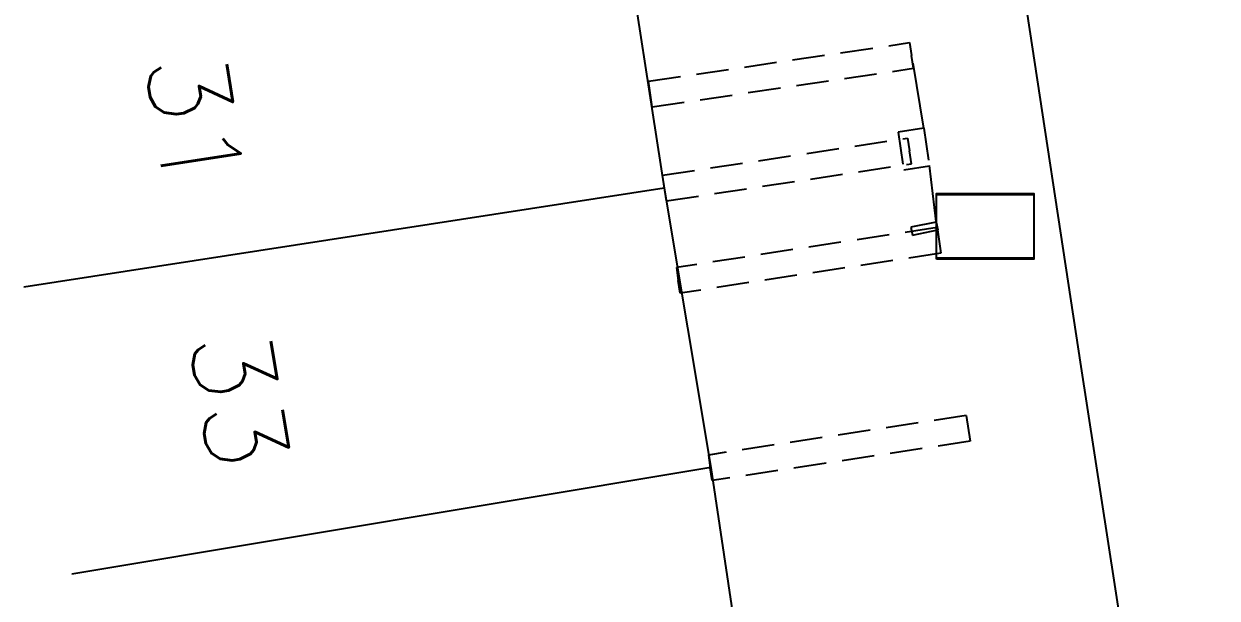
# Model space of a CAD drawing. Header units: millimetres. Extents: x 134000 to 135001, y 143000 to 144000.
# Drawn here: x 134052.07 to 134070.49, y 143955.09 to 143963.95 of the extents above; entities that cross this region are included whole.
import ezdxf
from ezdxf.enums import TextEntityAlignment as Align

# ---------------------------------------------------------------- set-up
doc = ezdxf.new("R2010")
doc.units = ezdxf.units.MM
doc.linetypes.add('DASHED', pattern=[0.75, 0.5, -0.25])
doc.layers.get('0').update_dxf_attribs({"linetype": 'CONTINUOUS'})
for name, color, linetype in [('W0008', 7, 'CONTINUOUS'), ('w0100', 7, 'CONTINUOUS'), ('W0105', 7, 'CONTINUOUS'), ('W0112', 1, 'DASHED'), ('W0991', 7, 'CONTINUOUS'), ('W1102', 7, 'CONTINUOUS'), ('W1471', 7, 'CONTINUOUS')]:
    doc.layers.add(name, color=color, linetype=linetype)
doc.styles.get("Standard").update_dxf_attribs({"font": 'romans.shx', "width": 0.85})

# ---------------------------------------------------------------- blocks, each defined once
blk = doc.blocks.new('T1471')
at = {"color": 0, "linetype": 'Continuous', "flags": 128}
blk.add_lwpolyline([(-0.75, -0.5), (-0.75, 0.5), (0.75, 0.5), (0.75, -0.5), (-0.75, -0.5)], dxfattribs=at)

msp = doc.modelspace()

# ---------------------------------------------------------------- linework, layer by layer
at = {"layer": 'W0008'}
msp.add_lwpolyline([(134066.309, 143986.032), (134065.811, 143984.092), (134065.339, 143981.621), (134065.289, 143979.862), (134065.527, 143977.721), (134065.944, 143975.005), (134066.562, 143970.622), (134068.379, 143958.663), (134069.841, 143949.203), (134070.819, 143943.149), (134071.821, 143937.654), (134072.023, 143936.573)], dxfattribs=at)
at = {"layer": 'w0100'}
msp.add_lwpolyline([(134054.983, 143973.805), (134059.925, 143974.564), (134061.294, 143965.637), (134061.948, 143961.417), (134062.669, 143957.104), (134063.34, 143952.627), (134064.031, 143948.435), (134067.852, 143949.103), (134068.575, 143944.83), (134069.313, 143940.46), (134070.035, 143936.312)], dxfattribs=at)
at = {"layer": 'W0105'}
for p, q in [((134065.786, 143963.343), (134065.955, 143962.342)), ((134066.04, 143961.767), (134066.141, 143960.899))]:
    msp.add_line(p, q, dxfattribs=at)
at = {"layer": 'W0112'}
for points in [[(134061.765, 143962.671), (134061.706, 143963.066), (134065.738, 143963.661), (134065.767, 143963.463), (134065.767, 143963.463), (134065.767, 143963.463), (134065.767, 143963.463), (134065.767, 143963.463), (134065.767, 143963.463), (134065.767, 143963.463), (134065.767, 143963.463), (134065.767, 143963.463), (134065.767, 143963.463), (134065.767, 143963.463), (134065.767, 143963.463), (134065.767, 143963.463), (134065.767, 143963.463), (134065.767, 143963.463), (134065.767, 143963.463), (134065.767, 143963.463), (134065.767, 143963.463), (134065.767, 143963.463), (134065.767, 143963.463), (134065.767, 143963.463), (134065.767, 143963.463), (134065.767, 143963.463), (134065.767, 143963.463), (134065.767, 143963.463), (134065.767, 143963.463), (134065.767, 143963.463), (134065.767, 143963.463), (134065.767, 143963.463), (134065.767, 143963.463), (134065.767, 143963.463), (134065.767, 143963.463), (134065.767, 143963.463), (134065.767, 143963.463), (134065.767, 143963.463), (134065.767, 143963.463), (134065.767, 143963.463), (134065.767, 143963.463), (134065.767, 143963.463), (134065.767, 143963.463), (134065.767, 143963.463), (134065.767, 143963.463), (134065.767, 143963.463), (134065.767, 143963.463), (134065.767, 143963.463), (134065.767, 143963.463), (134065.767, 143963.463), (134065.767, 143963.463), (134065.767, 143963.463), (134065.767, 143963.463), (134065.767, 143963.463), (134065.767, 143963.463), (134065.767, 143963.463), (134065.767, 143963.463), (134065.767, 143963.463), (134065.767, 143963.463), (134065.767, 143963.463), (134065.767, 143963.463), (134065.767, 143963.463), (134065.767, 143963.463), (134065.767, 143963.463), (134065.767, 143963.463), (134065.767, 143963.463), (134065.767, 143963.463), (134065.767, 143963.463), (134065.767, 143963.463), (134065.767, 143963.463), (134065.767, 143963.463), (134065.767, 143963.463), (134065.767, 143963.463), (134065.767, 143963.463), (134065.767, 143963.463), (134065.767, 143963.463), (134065.767, 143963.463), (134065.767, 143963.463), (134065.767, 143963.463), (134065.767, 143963.463), (134065.767, 143963.463), (134065.767, 143963.463), (134065.767, 143963.463), (134065.767, 143963.463), (134065.767, 143963.463), (134065.767, 143963.463), (134065.767, 143963.463), (134065.767, 143963.463), (134065.767, 143963.463), (134065.767, 143963.463), (134065.767, 143963.463), (134065.767, 143963.463), (134065.767, 143963.463), (134065.767, 143963.463), (134065.767, 143963.463), (134065.767, 143963.463), (134065.767, 143963.463), (134065.767, 143963.463), (134065.767, 143963.463), (134065.767, 143963.463), (134065.767, 143963.463), (134065.767, 143963.463), (134065.767, 143963.463), (134065.767, 143963.463), (134065.767, 143963.463), (134065.767, 143963.463), (134065.767, 143963.463), (134065.767, 143963.463), (134065.767, 143963.463), (134065.767, 143963.463), (134065.767, 143963.463), (134065.767, 143963.463), (134065.767, 143963.463), (134065.767, 143963.463), (134065.767, 143963.463), (134065.767, 143963.463), (134065.767, 143963.463), (134065.767, 143963.463), (134065.767, 143963.463), (134065.767, 143963.463)], [(134061.765, 143962.671), (134065.797, 143963.265), (134065.767, 143963.463), (134065.767, 143963.463), (134065.767, 143963.463), (134065.767, 143963.463), (134065.767, 143963.463), (134065.767, 143963.463), (134065.767, 143963.463), (134065.767, 143963.463), (134065.767, 143963.463), (134065.767, 143963.463), (134065.767, 143963.463), (134065.767, 143963.463), (134065.767, 143963.463), (134065.767, 143963.463), (134065.767, 143963.463), (134065.767, 143963.463), (134065.767, 143963.463), (134065.767, 143963.463), (134065.767, 143963.463), (134065.767, 143963.463), (134065.767, 143963.463), (134065.767, 143963.463), (134065.767, 143963.463), (134065.767, 143963.463), (134065.767, 143963.463), (134065.767, 143963.463), (134065.767, 143963.463), (134065.767, 143963.463), (134065.767, 143963.463), (134065.767, 143963.463), (134065.767, 143963.463), (134065.767, 143963.463), (134065.767, 143963.463), (134065.767, 143963.463), (134065.767, 143963.463), (134065.767, 143963.463), (134065.767, 143963.463), (134065.767, 143963.463), (134065.767, 143963.463), (134065.767, 143963.463), (134065.767, 143963.463), (134065.767, 143963.463), (134065.767, 143963.463), (134065.767, 143963.463), (134065.767, 143963.463), (134065.767, 143963.463), (134065.767, 143963.463), (134065.767, 143963.463), (134065.767, 143963.463), (134065.767, 143963.463), (134065.767, 143963.463), (134065.767, 143963.463), (134065.767, 143963.463), (134065.767, 143963.463), (134065.767, 143963.463), (134065.767, 143963.463), (134065.767, 143963.463), (134065.767, 143963.463), (134065.767, 143963.463), (134065.767, 143963.463), (134065.767, 143963.463), (134065.767, 143963.463), (134065.767, 143963.463), (134065.767, 143963.463), (134065.767, 143963.463), (134065.767, 143963.463), (134065.767, 143963.463), (134065.767, 143963.463), (134065.767, 143963.463), (134065.767, 143963.463), (134065.767, 143963.463), (134065.767, 143963.463), (134065.767, 143963.463), (134065.767, 143963.463), (134065.767, 143963.463), (134065.767, 143963.463), (134065.767, 143963.463), (134065.767, 143963.463), (134065.767, 143963.463), (134065.767, 143963.463), (134065.767, 143963.463), (134065.767, 143963.463), (134065.767, 143963.463), (134065.767, 143963.463), (134065.767, 143963.463), (134065.767, 143963.463), (134065.767, 143963.463), (134065.767, 143963.463), (134065.767, 143963.463), (134065.767, 143963.463), (134065.767, 143963.463), (134065.767, 143963.463), (134065.767, 143963.463), (134065.767, 143963.463), (134065.767, 143963.463), (134065.767, 143963.463), (134065.767, 143963.463), (134065.767, 143963.463), (134065.767, 143963.463), (134065.767, 143963.463), (134065.767, 143963.463), (134065.767, 143963.463), (134065.767, 143963.463), (134065.767, 143963.463), (134065.767, 143963.463), (134065.767, 143963.463), (134065.767, 143963.463), (134065.767, 143963.463), (134065.767, 143963.463), (134065.767, 143963.463), (134065.767, 143963.463), (134065.767, 143963.463), (134065.767, 143963.463), (134065.767, 143963.463), (134065.767, 143963.463), (134065.767, 143963.463), (134065.767, 143963.463), (134065.767, 143963.463)], [(134065.957, 143962.341), (134065.561, 143962.281), (134065.649, 143961.7), (134066.044, 143961.76), (134066.044, 143961.76), (134066.044, 143961.76), (134066.044, 143961.76), (134066.044, 143961.76), (134066.044, 143961.76), (134066.044, 143961.76), (134066.044, 143961.76), (134066.044, 143961.76), (134066.044, 143961.76), (134066.044, 143961.76), (134066.044, 143961.76), (134066.044, 143961.76), (134066.044, 143961.76), (134066.044, 143961.76), (134066.044, 143961.76), (134066.044, 143961.76), (134066.044, 143961.76), (134066.044, 143961.76), (134066.044, 143961.76), (134066.044, 143961.76), (134066.044, 143961.76), (134066.044, 143961.76), (134066.044, 143961.76), (134066.044, 143961.76), (134066.044, 143961.76), (134066.044, 143961.76), (134066.044, 143961.76), (134066.044, 143961.76), (134066.044, 143961.76), (134066.044, 143961.76), (134066.044, 143961.76), (134066.044, 143961.76), (134066.044, 143961.76), (134066.044, 143961.76), (134066.044, 143961.76), (134066.044, 143961.76), (134066.044, 143961.76), (134066.044, 143961.76), (134066.044, 143961.76), (134066.044, 143961.76), (134066.044, 143961.76), (134066.044, 143961.76), (134066.044, 143961.76), (134066.044, 143961.76), (134066.044, 143961.76), (134066.044, 143961.76), (134066.044, 143961.76), (134066.044, 143961.76), (134066.044, 143961.76), (134066.044, 143961.76), (134066.044, 143961.76), (134066.044, 143961.76), (134066.044, 143961.76), (134066.044, 143961.76), (134066.044, 143961.76), (134066.044, 143961.76), (134066.044, 143961.76), (134066.044, 143961.76), (134066.044, 143961.76), (134066.044, 143961.76), (134066.044, 143961.76), (134066.044, 143961.76), (134066.044, 143961.76), (134066.044, 143961.76), (134066.044, 143961.76), (134066.044, 143961.76), (134066.044, 143961.76), (134066.044, 143961.76), (134066.044, 143961.76), (134066.044, 143961.76), (134066.044, 143961.76), (134066.044, 143961.76), (134066.044, 143961.76), (134066.044, 143961.76), (134066.044, 143961.76), (134066.044, 143961.76), (134066.044, 143961.76), (134066.044, 143961.76), (134066.044, 143961.76), (134066.044, 143961.76), (134066.044, 143961.76), (134066.044, 143961.76), (134066.044, 143961.76), (134066.044, 143961.76), (134066.044, 143961.76), (134066.044, 143961.76), (134066.044, 143961.76), (134066.044, 143961.76), (134066.044, 143961.76), (134066.044, 143961.76), (134066.044, 143961.76), (134066.044, 143961.76), (134066.044, 143961.76), (134066.044, 143961.76), (134066.044, 143961.76), (134066.044, 143961.76), (134066.044, 143961.76), (134066.044, 143961.76), (134066.044, 143961.76), (134066.044, 143961.76), (134066.044, 143961.76), (134066.044, 143961.76), (134066.044, 143961.76), (134066.044, 143961.76), (134066.044, 143961.76), (134066.044, 143961.76), (134066.044, 143961.76), (134066.044, 143961.76), (134066.044, 143961.76), (134066.044, 143961.76), (134066.044, 143961.76), (134066.044, 143961.76), (134066.044, 143961.76), (134066.044, 143961.76), (134066.044, 143961.76), (134066.044, 143961.76)], [(134065.957, 143962.341), (134066.044, 143961.76), (134066.044, 143961.76), (134066.044, 143961.76), (134066.044, 143961.76), (134066.044, 143961.76), (134066.044, 143961.76), (134066.044, 143961.76), (134066.044, 143961.76), (134066.044, 143961.76), (134066.044, 143961.76), (134066.044, 143961.76), (134066.044, 143961.76), (134066.044, 143961.76), (134066.044, 143961.76), (134066.044, 143961.76), (134066.044, 143961.76), (134066.044, 143961.76), (134066.044, 143961.76), (134066.044, 143961.76), (134066.044, 143961.76), (134066.044, 143961.76), (134066.044, 143961.76), (134066.044, 143961.76), (134066.044, 143961.76), (134066.044, 143961.76), (134066.044, 143961.76), (134066.044, 143961.76), (134066.044, 143961.76), (134066.044, 143961.76), (134066.044, 143961.76), (134066.044, 143961.76), (134066.044, 143961.76), (134066.044, 143961.76), (134066.044, 143961.76), (134066.044, 143961.76), (134066.044, 143961.76), (134066.044, 143961.76), (134066.044, 143961.76), (134066.044, 143961.76), (134066.044, 143961.76), (134066.044, 143961.76), (134066.044, 143961.76), (134066.044, 143961.76), (134066.044, 143961.76), (134066.044, 143961.76), (134066.044, 143961.76), (134066.044, 143961.76), (134066.044, 143961.76), (134066.044, 143961.76), (134066.044, 143961.76), (134066.044, 143961.76), (134066.044, 143961.76), (134066.044, 143961.76), (134066.044, 143961.76), (134066.044, 143961.76), (134066.044, 143961.76), (134066.044, 143961.76), (134066.044, 143961.76), (134066.044, 143961.76), (134066.044, 143961.76), (134066.044, 143961.76), (134066.044, 143961.76), (134066.044, 143961.76), (134066.044, 143961.76), (134066.044, 143961.76), (134066.044, 143961.76), (134066.044, 143961.76), (134066.044, 143961.76), (134066.044, 143961.76), (134066.044, 143961.76), (134066.044, 143961.76), (134066.044, 143961.76), (134066.044, 143961.76), (134066.044, 143961.76), (134066.044, 143961.76), (134066.044, 143961.76), (134066.044, 143961.76), (134066.044, 143961.76), (134066.044, 143961.76), (134066.044, 143961.76), (134066.044, 143961.76), (134066.044, 143961.76), (134066.044, 143961.76), (134066.044, 143961.76), (134066.044, 143961.76), (134066.044, 143961.76), (134066.044, 143961.76), (134066.044, 143961.76), (134066.044, 143961.76), (134066.044, 143961.76), (134066.044, 143961.76), (134066.044, 143961.76), (134066.044, 143961.76), (134066.044, 143961.76), (134066.044, 143961.76), (134066.044, 143961.76), (134066.044, 143961.76), (134066.044, 143961.76), (134066.044, 143961.76), (134066.044, 143961.76), (134066.044, 143961.76), (134066.044, 143961.76), (134066.044, 143961.76), (134066.044, 143961.76), (134066.044, 143961.76), (134066.044, 143961.76), (134066.044, 143961.76), (134066.044, 143961.76), (134066.044, 143961.76), (134066.044, 143961.76), (134066.044, 143961.76), (134066.044, 143961.76), (134066.044, 143961.76), (134066.044, 143961.76), (134066.044, 143961.76), (134066.044, 143961.76), (134066.044, 143961.76), (134066.044, 143961.76), (134066.044, 143961.76)], [(134061.985, 143961.219), (134061.925, 143961.615), (134065.706, 143962.188), (134065.736, 143961.991), (134065.736, 143961.991), (134065.736, 143961.991), (134065.736, 143961.991), (134065.736, 143961.991), (134065.736, 143961.991), (134065.736, 143961.991), (134065.736, 143961.991), (134065.736, 143961.991), (134065.736, 143961.991), (134065.736, 143961.991), (134065.736, 143961.991), (134065.736, 143961.991), (134065.736, 143961.991), (134065.736, 143961.991), (134065.736, 143961.991), (134065.736, 143961.991), (134065.736, 143961.991), (134065.736, 143961.991), (134065.736, 143961.991), (134065.736, 143961.991), (134065.736, 143961.991), (134065.736, 143961.991), (134065.736, 143961.991), (134065.736, 143961.991), (134065.736, 143961.991), (134065.736, 143961.991), (134065.736, 143961.991), (134065.736, 143961.991), (134065.736, 143961.991), (134065.736, 143961.991), (134065.736, 143961.991), (134065.736, 143961.991), (134065.736, 143961.991), (134065.736, 143961.991), (134065.736, 143961.991), (134065.736, 143961.991), (134065.736, 143961.991), (134065.736, 143961.991), (134065.736, 143961.991), (134065.736, 143961.991), (134065.736, 143961.991), (134065.736, 143961.991), (134065.736, 143961.991), (134065.736, 143961.991), (134065.736, 143961.991), (134065.736, 143961.991), (134065.736, 143961.991), (134065.736, 143961.991), (134065.736, 143961.991), (134065.736, 143961.991), (134065.736, 143961.991), (134065.736, 143961.991), (134065.736, 143961.991), (134065.736, 143961.991), (134065.736, 143961.991), (134065.736, 143961.991), (134065.736, 143961.991), (134065.736, 143961.991), (134065.736, 143961.991), (134065.736, 143961.991), (134065.736, 143961.991), (134065.736, 143961.991), (134065.736, 143961.991), (134065.736, 143961.991), (134065.736, 143961.991), (134065.736, 143961.991), (134065.736, 143961.991), (134065.736, 143961.991), (134065.736, 143961.991), (134065.736, 143961.991), (134065.736, 143961.991), (134065.736, 143961.991), (134065.736, 143961.991), (134065.736, 143961.991), (134065.736, 143961.991), (134065.736, 143961.991), (134065.736, 143961.991), (134065.736, 143961.991), (134065.736, 143961.991), (134065.736, 143961.991), (134065.736, 143961.991), (134065.736, 143961.991), (134065.736, 143961.991), (134065.736, 143961.991), (134065.736, 143961.991), (134065.736, 143961.991), (134065.736, 143961.991), (134065.736, 143961.991), (134065.736, 143961.991), (134065.736, 143961.991), (134065.736, 143961.991), (134065.736, 143961.991), (134065.736, 143961.991), (134065.736, 143961.991), (134065.736, 143961.991), (134065.736, 143961.991), (134065.736, 143961.991), (134065.736, 143961.991), (134065.736, 143961.991), (134065.736, 143961.991), (134065.736, 143961.991), (134065.736, 143961.991), (134065.736, 143961.991), (134065.736, 143961.991), (134065.736, 143961.991), (134065.736, 143961.991), (134065.736, 143961.991), (134065.736, 143961.991), (134065.736, 143961.991), (134065.736, 143961.991), (134065.736, 143961.991), (134065.736, 143961.991), (134065.736, 143961.991), (134065.736, 143961.991), (134065.736, 143961.991), (134065.736, 143961.991)], [(134061.985, 143961.219), (134065.766, 143961.793), (134065.736, 143961.991), (134065.736, 143961.991), (134065.736, 143961.991), (134065.736, 143961.991), (134065.736, 143961.991), (134065.736, 143961.991), (134065.736, 143961.991), (134065.736, 143961.991), (134065.736, 143961.991), (134065.736, 143961.991), (134065.736, 143961.991), (134065.736, 143961.991), (134065.736, 143961.991), (134065.736, 143961.991), (134065.736, 143961.991), (134065.736, 143961.991), (134065.736, 143961.991), (134065.736, 143961.991), (134065.736, 143961.991), (134065.736, 143961.991), (134065.736, 143961.991), (134065.736, 143961.991), (134065.736, 143961.991), (134065.736, 143961.991), (134065.736, 143961.991), (134065.736, 143961.991), (134065.736, 143961.991), (134065.736, 143961.991), (134065.736, 143961.991), (134065.736, 143961.991), (134065.736, 143961.991), (134065.736, 143961.991), (134065.736, 143961.991), (134065.736, 143961.991), (134065.736, 143961.991), (134065.736, 143961.991), (134065.736, 143961.991), (134065.736, 143961.991), (134065.736, 143961.991), (134065.736, 143961.991), (134065.736, 143961.991), (134065.736, 143961.991), (134065.736, 143961.991), (134065.736, 143961.991), (134065.736, 143961.991), (134065.736, 143961.991), (134065.736, 143961.991), (134065.736, 143961.991), (134065.736, 143961.991), (134065.736, 143961.991), (134065.736, 143961.991), (134065.736, 143961.991), (134065.736, 143961.991), (134065.736, 143961.991), (134065.736, 143961.991), (134065.736, 143961.991), (134065.736, 143961.991), (134065.736, 143961.991), (134065.736, 143961.991), (134065.736, 143961.991), (134065.736, 143961.991), (134065.736, 143961.991), (134065.736, 143961.991), (134065.736, 143961.991), (134065.736, 143961.991), (134065.736, 143961.991), (134065.736, 143961.991), (134065.736, 143961.991), (134065.736, 143961.991), (134065.736, 143961.991), (134065.736, 143961.991), (134065.736, 143961.991), (134065.736, 143961.991), (134065.736, 143961.991), (134065.736, 143961.991), (134065.736, 143961.991), (134065.736, 143961.991), (134065.736, 143961.991), (134065.736, 143961.991), (134065.736, 143961.991), (134065.736, 143961.991), (134065.736, 143961.991), (134065.736, 143961.991), (134065.736, 143961.991), (134065.736, 143961.991), (134065.736, 143961.991), (134065.736, 143961.991), (134065.736, 143961.991), (134065.736, 143961.991), (134065.736, 143961.991), (134065.736, 143961.991), (134065.736, 143961.991), (134065.736, 143961.991), (134065.736, 143961.991), (134065.736, 143961.991), (134065.736, 143961.991), (134065.736, 143961.991), (134065.736, 143961.991), (134065.736, 143961.991), (134065.736, 143961.991), (134065.736, 143961.991), (134065.736, 143961.991), (134065.736, 143961.991), (134065.736, 143961.991), (134065.736, 143961.991), (134065.736, 143961.991), (134065.736, 143961.991), (134065.736, 143961.991), (134065.736, 143961.991), (134065.736, 143961.991), (134065.736, 143961.991), (134065.736, 143961.991), (134065.736, 143961.991), (134065.736, 143961.991), (134065.736, 143961.991), (134065.736, 143961.991), (134065.736, 143961.991), (134065.736, 143961.991)], [(134066.162, 143960.808), (134062.138, 143960.19), (134062.168, 143959.993), (134062.168, 143959.993), (134062.168, 143959.993), (134062.168, 143959.993), (134062.168, 143959.993), (134062.168, 143959.993), (134062.168, 143959.993), (134062.168, 143959.993), (134062.168, 143959.993), (134062.168, 143959.993), (134062.168, 143959.993), (134062.168, 143959.993), (134062.168, 143959.993), (134062.168, 143959.993), (134062.168, 143959.993), (134062.168, 143959.993), (134062.168, 143959.993), (134062.168, 143959.993), (134062.168, 143959.993), (134062.168, 143959.993), (134062.168, 143959.993), (134062.168, 143959.993), (134062.168, 143959.993), (134062.168, 143959.993), (134062.168, 143959.993), (134062.168, 143959.993), (134062.168, 143959.993), (134062.168, 143959.993), (134062.168, 143959.993), (134062.168, 143959.993), (134062.168, 143959.993), (134062.168, 143959.993), (134062.168, 143959.993), (134062.168, 143959.993), (134062.168, 143959.993), (134062.168, 143959.993), (134062.168, 143959.993), (134062.168, 143959.993), (134062.168, 143959.993), (134062.168, 143959.993), (134062.168, 143959.993), (134062.168, 143959.993), (134062.168, 143959.993), (134062.168, 143959.993), (134062.168, 143959.993), (134062.168, 143959.993), (134062.168, 143959.993), (134062.168, 143959.993), (134062.168, 143959.993), (134062.168, 143959.993), (134062.168, 143959.993), (134062.168, 143959.993), (134062.168, 143959.993), (134062.168, 143959.993), (134062.168, 143959.993), (134062.168, 143959.993), (134062.168, 143959.993), (134062.168, 143959.993), (134062.168, 143959.993), (134062.168, 143959.993), (134062.168, 143959.993), (134062.168, 143959.993), (134062.168, 143959.993), (134062.168, 143959.993), (134062.168, 143959.993), (134062.168, 143959.993), (134062.168, 143959.993), (134062.168, 143959.993), (134062.168, 143959.993), (134062.168, 143959.993), (134062.168, 143959.993), (134062.168, 143959.993), (134062.168, 143959.993), (134062.168, 143959.993), (134062.168, 143959.993), (134062.168, 143959.993), (134062.168, 143959.993), (134062.168, 143959.993), (134062.168, 143959.993), (134062.168, 143959.993), (134062.168, 143959.993), (134062.168, 143959.993), (134062.168, 143959.993), (134062.168, 143959.993), (134062.168, 143959.993), (134062.168, 143959.993), (134062.168, 143959.993), (134062.168, 143959.993), (134062.168, 143959.993), (134062.168, 143959.993), (134062.168, 143959.993), (134062.168, 143959.993), (134062.168, 143959.993), (134062.168, 143959.993), (134062.168, 143959.993), (134062.168, 143959.993), (134062.168, 143959.993), (134062.168, 143959.993), (134062.168, 143959.993), (134062.168, 143959.993), (134062.168, 143959.993), (134062.168, 143959.993), (134062.168, 143959.993), (134062.168, 143959.993), (134062.168, 143959.993), (134062.168, 143959.993), (134062.168, 143959.993), (134062.168, 143959.993), (134062.168, 143959.993), (134062.168, 143959.993), (134062.168, 143959.993), (134062.168, 143959.993), (134062.168, 143959.993), (134062.168, 143959.993), (134062.168, 143959.993), (134062.168, 143959.993), (134062.168, 143959.993), (134062.168, 143959.993)], [(134066.162, 143960.808), (134066.223, 143960.413), (134062.199, 143959.795), (134062.168, 143959.993), (134062.168, 143959.993), (134062.168, 143959.993), (134062.168, 143959.993), (134062.168, 143959.993), (134062.168, 143959.993), (134062.168, 143959.993), (134062.168, 143959.993), (134062.168, 143959.993), (134062.168, 143959.993), (134062.168, 143959.993), (134062.168, 143959.993), (134062.168, 143959.993), (134062.168, 143959.993), (134062.168, 143959.993), (134062.168, 143959.993), (134062.168, 143959.993), (134062.168, 143959.993), (134062.168, 143959.993), (134062.168, 143959.993), (134062.168, 143959.993), (134062.168, 143959.993), (134062.168, 143959.993), (134062.168, 143959.993), (134062.168, 143959.993), (134062.168, 143959.993), (134062.168, 143959.993), (134062.168, 143959.993), (134062.168, 143959.993), (134062.168, 143959.993), (134062.168, 143959.993), (134062.168, 143959.993), (134062.168, 143959.993), (134062.168, 143959.993), (134062.168, 143959.993), (134062.168, 143959.993), (134062.168, 143959.993), (134062.168, 143959.993), (134062.168, 143959.993), (134062.168, 143959.993), (134062.168, 143959.993), (134062.168, 143959.993), (134062.168, 143959.993), (134062.168, 143959.993), (134062.168, 143959.993), (134062.168, 143959.993), (134062.168, 143959.993), (134062.168, 143959.993), (134062.168, 143959.993), (134062.168, 143959.993), (134062.168, 143959.993), (134062.168, 143959.993), (134062.168, 143959.993), (134062.168, 143959.993), (134062.168, 143959.993), (134062.168, 143959.993), (134062.168, 143959.993), (134062.168, 143959.993), (134062.168, 143959.993), (134062.168, 143959.993), (134062.168, 143959.993), (134062.168, 143959.993), (134062.168, 143959.993), (134062.168, 143959.993), (134062.168, 143959.993), (134062.168, 143959.993), (134062.168, 143959.993), (134062.168, 143959.993), (134062.168, 143959.993), (134062.168, 143959.993), (134062.168, 143959.993), (134062.168, 143959.993), (134062.168, 143959.993), (134062.168, 143959.993), (134062.168, 143959.993), (134062.168, 143959.993), (134062.168, 143959.993), (134062.168, 143959.993), (134062.168, 143959.993), (134062.168, 143959.993), (134062.168, 143959.993), (134062.168, 143959.993), (134062.168, 143959.993), (134062.168, 143959.993), (134062.168, 143959.993), (134062.168, 143959.993), (134062.168, 143959.993), (134062.168, 143959.993), (134062.168, 143959.993), (134062.168, 143959.993), (134062.168, 143959.993), (134062.168, 143959.993), (134062.168, 143959.993), (134062.168, 143959.993), (134062.168, 143959.993), (134062.168, 143959.993), (134062.168, 143959.993), (134062.168, 143959.993), (134062.168, 143959.993), (134062.168, 143959.993), (134062.168, 143959.993), (134062.168, 143959.993), (134062.168, 143959.993), (134062.168, 143959.993), (134062.168, 143959.993), (134062.168, 143959.993), (134062.168, 143959.993), (134062.168, 143959.993), (134062.168, 143959.993), (134062.168, 143959.993), (134062.168, 143959.993), (134062.168, 143959.993), (134062.168, 143959.993), (134062.168, 143959.993), (134062.168, 143959.993), (134062.168, 143959.993), (134062.168, 143959.993)], [(134066.149, 143960.892), (134065.757, 143960.814), (134065.781, 143960.692), (134066.173, 143960.77), (134066.173, 143960.77), (134066.173, 143960.77), (134066.173, 143960.77), (134066.173, 143960.77), (134066.173, 143960.77), (134066.173, 143960.77), (134066.173, 143960.77), (134066.173, 143960.77), (134066.173, 143960.77), (134066.173, 143960.77), (134066.173, 143960.77), (134066.173, 143960.77), (134066.173, 143960.77), (134066.173, 143960.77), (134066.173, 143960.77), (134066.173, 143960.77), (134066.173, 143960.77), (134066.173, 143960.77), (134066.173, 143960.77), (134066.173, 143960.77), (134066.173, 143960.77), (134066.173, 143960.77), (134066.173, 143960.77), (134066.173, 143960.77), (134066.173, 143960.77), (134066.173, 143960.77), (134066.173, 143960.77), (134066.173, 143960.77), (134066.173, 143960.77), (134066.173, 143960.77), (134066.173, 143960.77), (134066.173, 143960.77), (134066.173, 143960.77), (134066.173, 143960.77), (134066.173, 143960.77), (134066.173, 143960.77), (134066.173, 143960.77), (134066.173, 143960.77), (134066.173, 143960.77), (134066.173, 143960.77), (134066.173, 143960.77), (134066.173, 143960.77), (134066.173, 143960.77), (134066.173, 143960.77), (134066.173, 143960.77), (134066.173, 143960.77), (134066.173, 143960.77), (134066.173, 143960.77), (134066.173, 143960.77), (134066.173, 143960.77), (134066.173, 143960.77), (134066.173, 143960.77), (134066.173, 143960.77), (134066.173, 143960.77), (134066.173, 143960.77), (134066.173, 143960.77), (134066.173, 143960.77), (134066.173, 143960.77), (134066.173, 143960.77), (134066.173, 143960.77), (134066.173, 143960.77), (134066.173, 143960.77), (134066.173, 143960.77), (134066.173, 143960.77), (134066.173, 143960.77), (134066.173, 143960.77), (134066.173, 143960.77), (134066.173, 143960.77), (134066.173, 143960.77), (134066.173, 143960.77), (134066.173, 143960.77), (134066.173, 143960.77), (134066.173, 143960.77), (134066.173, 143960.77), (134066.173, 143960.77), (134066.173, 143960.77), (134066.173, 143960.77), (134066.173, 143960.77), (134066.173, 143960.77), (134066.173, 143960.77), (134066.173, 143960.77), (134066.173, 143960.77), (134066.173, 143960.77), (134066.173, 143960.77), (134066.173, 143960.77), (134066.173, 143960.77), (134066.173, 143960.77), (134066.173, 143960.77), (134066.173, 143960.77), (134066.173, 143960.77), (134066.173, 143960.77), (134066.173, 143960.77), (134066.173, 143960.77), (134066.173, 143960.77), (134066.173, 143960.77), (134066.173, 143960.77), (134066.173, 143960.77), (134066.173, 143960.77), (134066.173, 143960.77), (134066.173, 143960.77), (134066.173, 143960.77), (134066.173, 143960.77), (134066.173, 143960.77), (134066.173, 143960.77), (134066.173, 143960.77), (134066.173, 143960.77), (134066.173, 143960.77), (134066.173, 143960.77), (134066.173, 143960.77), (134066.173, 143960.77), (134066.173, 143960.77), (134066.173, 143960.77), (134066.173, 143960.77), (134066.173, 143960.77), (134066.173, 143960.77), (134066.173, 143960.77)], [(134066.149, 143960.892), (134066.173, 143960.77), (134066.173, 143960.77), (134066.173, 143960.77), (134066.173, 143960.77), (134066.173, 143960.77), (134066.173, 143960.77), (134066.173, 143960.77), (134066.173, 143960.77), (134066.173, 143960.77), (134066.173, 143960.77), (134066.173, 143960.77), (134066.173, 143960.77), (134066.173, 143960.77), (134066.173, 143960.77), (134066.173, 143960.77), (134066.173, 143960.77), (134066.173, 143960.77), (134066.173, 143960.77), (134066.173, 143960.77), (134066.173, 143960.77), (134066.173, 143960.77), (134066.173, 143960.77), (134066.173, 143960.77), (134066.173, 143960.77), (134066.173, 143960.77), (134066.173, 143960.77), (134066.173, 143960.77), (134066.173, 143960.77), (134066.173, 143960.77), (134066.173, 143960.77), (134066.173, 143960.77), (134066.173, 143960.77), (134066.173, 143960.77), (134066.173, 143960.77), (134066.173, 143960.77), (134066.173, 143960.77), (134066.173, 143960.77), (134066.173, 143960.77), (134066.173, 143960.77), (134066.173, 143960.77), (134066.173, 143960.77), (134066.173, 143960.77), (134066.173, 143960.77), (134066.173, 143960.77), (134066.173, 143960.77), (134066.173, 143960.77), (134066.173, 143960.77), (134066.173, 143960.77), (134066.173, 143960.77), (134066.173, 143960.77), (134066.173, 143960.77), (134066.173, 143960.77), (134066.173, 143960.77), (134066.173, 143960.77), (134066.173, 143960.77), (134066.173, 143960.77), (134066.173, 143960.77), (134066.173, 143960.77), (134066.173, 143960.77), (134066.173, 143960.77), (134066.173, 143960.77), (134066.173, 143960.77), (134066.173, 143960.77), (134066.173, 143960.77), (134066.173, 143960.77), (134066.173, 143960.77), (134066.173, 143960.77), (134066.173, 143960.77), (134066.173, 143960.77), (134066.173, 143960.77), (134066.173, 143960.77), (134066.173, 143960.77), (134066.173, 143960.77), (134066.173, 143960.77), (134066.173, 143960.77), (134066.173, 143960.77), (134066.173, 143960.77), (134066.173, 143960.77), (134066.173, 143960.77), (134066.173, 143960.77), (134066.173, 143960.77), (134066.173, 143960.77), (134066.173, 143960.77), (134066.173, 143960.77), (134066.173, 143960.77), (134066.173, 143960.77), (134066.173, 143960.77), (134066.173, 143960.77), (134066.173, 143960.77), (134066.173, 143960.77), (134066.173, 143960.77), (134066.173, 143960.77), (134066.173, 143960.77), (134066.173, 143960.77), (134066.173, 143960.77), (134066.173, 143960.77), (134066.173, 143960.77), (134066.173, 143960.77), (134066.173, 143960.77), (134066.173, 143960.77), (134066.173, 143960.77), (134066.173, 143960.77), (134066.173, 143960.77), (134066.173, 143960.77), (134066.173, 143960.77), (134066.173, 143960.77), (134066.173, 143960.77), (134066.173, 143960.77), (134066.173, 143960.77), (134066.173, 143960.77), (134066.173, 143960.77), (134066.173, 143960.77), (134066.173, 143960.77), (134066.173, 143960.77), (134066.173, 143960.77), (134066.173, 143960.77), (134066.173, 143960.77), (134066.173, 143960.77), (134066.173, 143960.77)], [(134066.612, 143957.906), (134062.632, 143957.297), (134062.662, 143957.099), (134062.662, 143957.099), (134062.662, 143957.099), (134062.662, 143957.099), (134062.662, 143957.099), (134062.662, 143957.099), (134062.662, 143957.099), (134062.662, 143957.099), (134062.662, 143957.099), (134062.662, 143957.099), (134062.662, 143957.099), (134062.662, 143957.099), (134062.662, 143957.099), (134062.662, 143957.099), (134062.662, 143957.099), (134062.662, 143957.099), (134062.662, 143957.099), (134062.662, 143957.099), (134062.662, 143957.099), (134062.662, 143957.099), (134062.662, 143957.099), (134062.662, 143957.099), (134062.662, 143957.099), (134062.662, 143957.099), (134062.662, 143957.099), (134062.662, 143957.099), (134062.662, 143957.099), (134062.662, 143957.099), (134062.662, 143957.099), (134062.662, 143957.099), (134062.662, 143957.099), (134062.662, 143957.099), (134062.662, 143957.099), (134062.662, 143957.099), (134062.662, 143957.099), (134062.662, 143957.099), (134062.662, 143957.099), (134062.662, 143957.099), (134062.662, 143957.099), (134062.662, 143957.099), (134062.662, 143957.099), (134062.662, 143957.099), (134062.662, 143957.099), (134062.662, 143957.099), (134062.662, 143957.099), (134062.662, 143957.099), (134062.662, 143957.099), (134062.662, 143957.099), (134062.662, 143957.099), (134062.662, 143957.099), (134062.662, 143957.099), (134062.662, 143957.099), (134062.662, 143957.099), (134062.662, 143957.099), (134062.662, 143957.099), (134062.662, 143957.099), (134062.662, 143957.099), (134062.662, 143957.099), (134062.662, 143957.099), (134062.662, 143957.099), (134062.662, 143957.099), (134062.662, 143957.099), (134062.662, 143957.099), (134062.662, 143957.099), (134062.662, 143957.099), (134062.662, 143957.099), (134062.662, 143957.099), (134062.662, 143957.099), (134062.662, 143957.099), (134062.662, 143957.099), (134062.662, 143957.099), (134062.662, 143957.099), (134062.662, 143957.099), (134062.662, 143957.099), (134062.662, 143957.099), (134062.662, 143957.099), (134062.662, 143957.099), (134062.662, 143957.099), (134062.662, 143957.099), (134062.662, 143957.099), (134062.662, 143957.099), (134062.662, 143957.099), (134062.662, 143957.099), (134062.662, 143957.099), (134062.662, 143957.099), (134062.662, 143957.099), (134062.662, 143957.099), (134062.662, 143957.099), (134062.662, 143957.099), (134062.662, 143957.099), (134062.662, 143957.099), (134062.662, 143957.099), (134062.662, 143957.099), (134062.662, 143957.099), (134062.662, 143957.099), (134062.662, 143957.099), (134062.662, 143957.099), (134062.662, 143957.099), (134062.662, 143957.099), (134062.662, 143957.099), (134062.662, 143957.099), (134062.662, 143957.099), (134062.662, 143957.099), (134062.662, 143957.099), (134062.662, 143957.099), (134062.662, 143957.099), (134062.662, 143957.099), (134062.662, 143957.099), (134062.662, 143957.099), (134062.662, 143957.099), (134062.662, 143957.099), (134062.662, 143957.099), (134062.662, 143957.099), (134062.662, 143957.099), (134062.662, 143957.099), (134062.662, 143957.099), (134062.662, 143957.099), (134062.662, 143957.099)], [(134066.612, 143957.906), (134066.672, 143957.511), (134062.692, 143956.902), (134062.662, 143957.099), (134062.662, 143957.099), (134062.662, 143957.099), (134062.662, 143957.099), (134062.662, 143957.099), (134062.662, 143957.099), (134062.662, 143957.099), (134062.662, 143957.099), (134062.662, 143957.099), (134062.662, 143957.099), (134062.662, 143957.099), (134062.662, 143957.099), (134062.662, 143957.099), (134062.662, 143957.099), (134062.662, 143957.099), (134062.662, 143957.099), (134062.662, 143957.099), (134062.662, 143957.099), (134062.662, 143957.099), (134062.662, 143957.099), (134062.662, 143957.099), (134062.662, 143957.099), (134062.662, 143957.099), (134062.662, 143957.099), (134062.662, 143957.099), (134062.662, 143957.099), (134062.662, 143957.099), (134062.662, 143957.099), (134062.662, 143957.099), (134062.662, 143957.099), (134062.662, 143957.099), (134062.662, 143957.099), (134062.662, 143957.099), (134062.662, 143957.099), (134062.662, 143957.099), (134062.662, 143957.099), (134062.662, 143957.099), (134062.662, 143957.099), (134062.662, 143957.099), (134062.662, 143957.099), (134062.662, 143957.099), (134062.662, 143957.099), (134062.662, 143957.099), (134062.662, 143957.099), (134062.662, 143957.099), (134062.662, 143957.099), (134062.662, 143957.099), (134062.662, 143957.099), (134062.662, 143957.099), (134062.662, 143957.099), (134062.662, 143957.099), (134062.662, 143957.099), (134062.662, 143957.099), (134062.662, 143957.099), (134062.662, 143957.099), (134062.662, 143957.099), (134062.662, 143957.099), (134062.662, 143957.099), (134062.662, 143957.099), (134062.662, 143957.099), (134062.662, 143957.099), (134062.662, 143957.099), (134062.662, 143957.099), (134062.662, 143957.099), (134062.662, 143957.099), (134062.662, 143957.099), (134062.662, 143957.099), (134062.662, 143957.099), (134062.662, 143957.099), (134062.662, 143957.099), (134062.662, 143957.099), (134062.662, 143957.099), (134062.662, 143957.099), (134062.662, 143957.099), (134062.662, 143957.099), (134062.662, 143957.099), (134062.662, 143957.099), (134062.662, 143957.099), (134062.662, 143957.099), (134062.662, 143957.099), (134062.662, 143957.099), (134062.662, 143957.099), (134062.662, 143957.099), (134062.662, 143957.099), (134062.662, 143957.099), (134062.662, 143957.099), (134062.662, 143957.099), (134062.662, 143957.099), (134062.662, 143957.099), (134062.662, 143957.099), (134062.662, 143957.099), (134062.662, 143957.099), (134062.662, 143957.099), (134062.662, 143957.099), (134062.662, 143957.099), (134062.662, 143957.099), (134062.662, 143957.099), (134062.662, 143957.099), (134062.662, 143957.099), (134062.662, 143957.099), (134062.662, 143957.099), (134062.662, 143957.099), (134062.662, 143957.099), (134062.662, 143957.099), (134062.662, 143957.099), (134062.662, 143957.099), (134062.662, 143957.099), (134062.662, 143957.099), (134062.662, 143957.099), (134062.662, 143957.099), (134062.662, 143957.099), (134062.662, 143957.099), (134062.662, 143957.099), (134062.662, 143957.099), (134062.662, 143957.099), (134062.662, 143957.099), (134062.662, 143957.099)]]:
    msp.add_lwpolyline(points, dxfattribs=at)
at = {"layer": 'W1102'}
for p, q in [((134061.948, 143961.417), (134052.066, 143959.886)), ((134062.669, 143957.104), (134052.806, 143955.457))]:
    msp.add_line(p, q, dxfattribs=at)

# ---------------------------------------------------------------- block references
at = {"layer": 'W1471'}
for p in [(134066.905, 143960.834), (134066.905, 143960.82)]:
    msp.add_blockref('T1471', p, dxfattribs=at)

# ---------------------------------------------------------------- texts
at = {"layer": 'W0991'}
for s, rotation, p in [('31', 278.8098, (134054.706, 143962.438)), ('33', 279.4883, (134055.396, 143958.157))]:
    msp.add_text(s, height=1.25, rotation=rotation, dxfattribs=at).set_placement(p, align=Align.MIDDLE)

doc.saveas('drawing.dxf')
